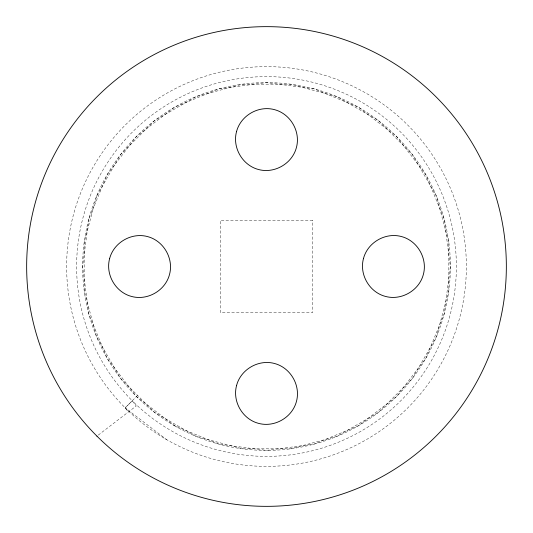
<?xml version="1.0" encoding="UTF-8"?>
<svg xmlns="http://www.w3.org/2000/svg" width="533" height="533" viewBox="0 0 533 533"><rect width="100%" height="100%" fill="white"/><g stroke="black" fill="none" stroke-linecap="round" stroke-linejoin="round"><path stroke-width="0.4" stroke-dasharray="2.67 2" d="M137.574 395.419L125.175 407.838L128.366 411.996M98.239 435.128L136.228 405.966L132.257 400.789A189.881 189.881 0 0 1 217.324 83.095A189.881 189.881 0 0 1 449.919 315.609A189.881 189.881 0 0 1 132.257 400.789L125.195 407.858L166.596 439.618M88.871 218.903L82.602 266.5L88.871 314.097L107.24 358.449L136.468 396.532L174.551 425.76L218.903 444.129L266.5 450.398L314.097 444.129L358.449 425.76L396.532 396.532L425.76 358.449L444.129 314.097L450.398 266.5L444.129 218.903L425.76 174.551L396.532 136.468L358.449 107.24L314.097 88.871L266.5 82.602L218.903 88.871L174.551 107.24L136.468 136.468L107.24 174.551L88.871 218.903M96.586 196.171L84.167 242.542L84.181 290.552L96.62 336.916L120.631 378.483L154.583 412.422L196.171 436.414L242.542 448.833L290.552 448.819L336.916 436.38L378.483 412.369L412.422 378.417L436.414 336.829L448.833 290.458L448.819 242.448L436.38 196.084L412.369 154.517L378.417 120.578L336.829 96.586L290.458 84.167L242.448 84.181L196.084 96.62L154.517 120.631L120.578 154.583L96.586 196.171M312.671 220.282L220.329 220.282L220.329 312.671L312.671 312.671L312.671 220.282M174.551 425.76A183.898 183.898 0 0 0 450.398 266.5A183.898 183.898 0 0 0 174.551 107.24A183.898 183.898 0 0 0 174.551 425.76M125.195 407.858A199.868 199.868 0 0 0 459.566 318.194A199.868 199.868 0 0 0 214.726 73.454A199.868 199.868 0 0 0 125.195 407.858"/><path stroke-width="0.8" d="M109.645 258.512C105.254 274.502 115.514 292.264 131.558 296.455C147.548 300.839 165.31 290.578 169.501 274.535C173.891 258.545 163.631 240.783 147.581 236.592C131.591 232.208 113.829 242.462 109.645 258.512M236.545 131.558C232.161 147.548 242.422 165.31 258.465 169.501C274.455 173.891 292.217 163.631 296.408 147.581C300.792 131.591 290.538 113.829 274.488 109.645C258.498 105.254 240.736 115.514 236.545 131.558M236.592 385.419C232.208 401.409 242.462 419.171 258.512 423.355C274.502 427.746 292.264 417.486 296.455 401.442C300.839 385.452 290.578 367.69 274.535 363.499C258.545 359.109 240.783 369.369 236.592 385.419M363.499 258.465C359.109 274.455 369.369 292.217 385.419 296.408C401.409 300.792 419.171 290.538 423.355 274.488C427.746 258.498 417.486 240.736 401.442 236.545C385.452 232.161 367.69 242.422 363.499 258.465M96.933 436.127A239.85 239.85 0 0 0 498.188 328.535A239.85 239.85 0 0 0 204.379 34.832A239.85 239.85 0 0 0 96.933 436.127"/></g></svg>
